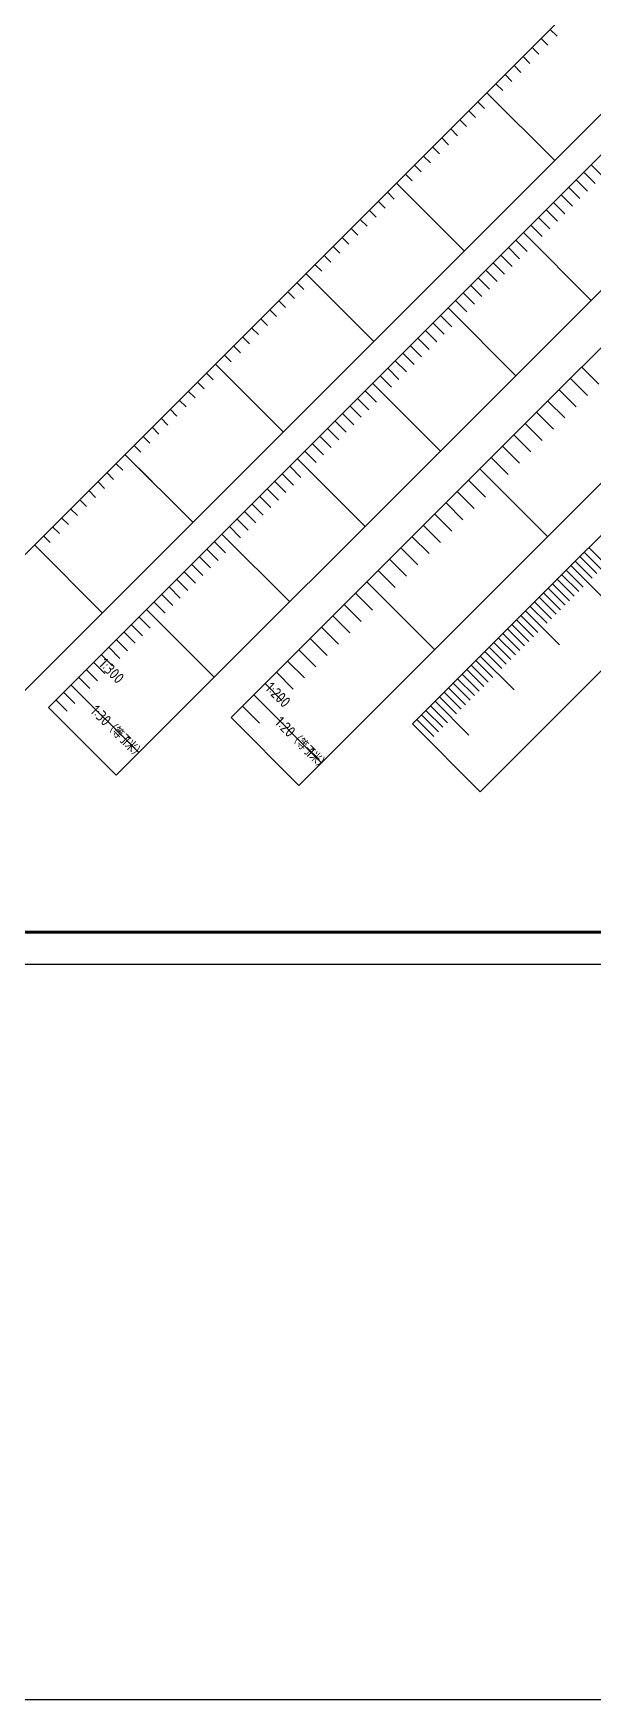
# Model space of a CAD drawing. Header units: millimetres. Extents: x 38046 to 69892, y 8139 to 15731.
# Drawn here: x 43798 to 43972, y 14658 to 15179 of the extents above; entities that cross this region are included whole.
import ezdxf

# ---------------------------------------------------------------- set-up
doc = ezdxf.new("R2010")
doc.units = ezdxf.units.MM
doc.header["$LTSCALE"] = 1000
doc.header["$MEASUREMENT"] = 0
doc.layers.get('0').update_dxf_attribs({"color": 3})
for name, color, linetype in [('PUB_TEXT', 3, 'Continuous'), ('PUB_TITLE', 4, 'Continuous'), ('图层1', 1, 'Continuous'), ('图层3', 253, 'Continuous')]:
    doc.layers.add(name, color=color, linetype=linetype)
doc.styles.get("Standard").update_dxf_attribs({"font": 'gbenor.shx', "bigfont": 'gbcbig.shx'})

msp = doc.modelspace()

# ---------------------------------------------------------------- linework, layer by layer
for p, q in [((43939.28, 15160.09), (43960.5, 15138.88)), ((43911, 15131.8), (43919.48, 15123.32)), ((43911, 15131.8), (43932.21, 15110.59)), ((43950.69, 15116.35), (43971.91, 15095.14)), ((43882.71, 15103.52), (43903.93, 15082.31)), ((43927.12, 15092.78), (43948.34, 15071.57)), ((43854.43, 15075.24), (43875.64, 15054.02)), ((43903.55, 15069.21), (43924.77, 15048)), ((43903.55, 15069.21), (43924.77, 15048)), ((43826.14, 15046.95), (43834.63, 15038.47)), ((43826.14, 15046.95), (43847.36, 15025.74)), ((43879.98, 15045.64), (43901.2, 15024.43)), ((43937.1, 15042.45), (43958.32, 15021.24)), ((43856.41, 15022.07), (43877.63, 15000.86)), ((43797.86, 15018.67), (43819.07, 14997.45)), ((43901.75, 15007.1), (43922.96, 14985.89)), ((43901.75, 15007.1), (43922.96, 14985.89)), ((43832.84, 14998.5), (43854.05, 14977.29)), ((43832.84, 14998.5), (43854.05, 14977.29)), ((43809.27, 14974.93), (43830.48, 14953.72)), ((43866.39, 14971.74), (43887.61, 14950.53))]:
    msp.add_line(p, q)
for points in [[(43950.69, 15116.35), (43971.91, 15095.14)], [(43882.71, 15103.52), (43903.93, 15082.31)], [(43879.98, 15045.64), (43901.2, 15024.43)], [(43797.86, 15018.67), (43819.07, 14997.45)], [(43965.49, 15012.18), (43976.1, 15001.57)], [(43951.35, 14998.04), (43961.95, 14987.43)], [(43951.35, 14998.04), (43961.95, 14987.43)], [(43937.21, 14983.89), (43947.81, 14973.29)], [(43937.21, 14983.89), (43947.81, 14973.29)], [(43937.21, 14983.89), (43947.81, 14973.29)], [(43923.06, 14969.75), (43933.67, 14959.15)], [(43923.06, 14969.75), (43933.67, 14959.15)], [(43923.06, 14969.75), (43933.67, 14959.15)]]:
    msp.add_lwpolyline(points)
at = {"layer": 'PUB_TITLE'}
msp.add_lwpolyline([(43576.51, 14887.56), (44417.51, 14887.56), (44417.51, 15481.56), (43576.51, 15481.56)], close=True, dxfattribs=at)
at = {"layer": 'PUB_TITLE', "const_width": 1}
msp.add_lwpolyline([(43601.51, 14897.56), (44407.51, 14897.56), (44407.51, 15471.56), (43601.51, 15471.56)], close=True, dxfattribs=at)
at = {"layer": '图层1'}
for points in [[(43967.57, 15188.37), (43748.36, 15407.58), (43769.58, 15428.79), (44009.99, 15188.37), (43769.58, 14947.96), (43748.36, 14969.17), (43967.57, 15188.37)], [(44021.4, 15187.06), (43802.2, 15406.27), (43823.41, 15427.48), (44063.83, 15187.06), (43823.41, 14946.65), (43802.2, 14967.86), (44021.4, 15187.06)], [(44078.53, 15183.88), (43859.32, 15403.08), (43880.54, 15424.29), (44120.95, 15183.88), (43880.54, 14943.46), (43859.32, 14964.67), (44078.53, 15183.88)], [(44135.2, 15181.88), (43915.99, 15401.09), (43937.21, 15422.3), (44177.62, 15181.88), (43937.21, 14941.47), (43915.99, 14962.68), (44135.2, 15181.88)]]:
    msp.add_lwpolyline(points, dxfattribs=at)
at = {"layer": '图层3'}
for p, q in [((43956.25, 15177.06), (43958.37, 15174.94)), ((43959.08, 15179.89), (43961.2, 15177.77)), ((43950.6, 15171.4), (43952.72, 15169.28)), ((43953.42, 15174.23), (43955.55, 15172.11)), ((43944.94, 15165.75), (43947.06, 15163.62)), ((43947.77, 15168.57), (43949.89, 15166.45)), ((43942.11, 15162.92), (43944.23, 15160.8)), ((43936.45, 15157.26), (43938.57, 15155.14)), ((43930.8, 15151.6), (43932.92, 15149.48)), ((43933.63, 15154.43), (43935.75, 15152.31)), ((43925.14, 15145.95), (43927.26, 15143.82)), ((43927.97, 15148.77), (43930.09, 15146.65)), ((43919.48, 15140.29), (43921.6, 15138.17)), ((43922.31, 15143.12), (43924.43, 15141)), ((43913.83, 15134.63), (43915.95, 15132.51)), ((43916.65, 15137.46), (43918.78, 15135.34)), ((43969.55, 15135.21), (43973.08, 15131.67)), ((43971.91, 15137.57), (43975.44, 15134.03)), ((43964.84, 15130.49), (43968.37, 15126.96)), ((43967.19, 15132.85), (43970.73, 15129.32)), ((43905.34, 15126.15), (43907.46, 15124.03)), ((43908.17, 15128.98), (43910.29, 15126.85)), ((43960.12, 15125.78), (43963.66, 15122.25)), ((43962.48, 15128.14), (43966.01, 15124.6)), ((43899.68, 15120.49), (43901.81, 15118.37)), ((43902.51, 15123.32), (43904.63, 15121.2)), ((43953.05, 15118.71), (43956.59, 15115.17)), ((43955.41, 15121.07), (43958.94, 15117.53)), ((43957.76, 15123.42), (43961.3, 15119.89)), ((43894.03, 15114.83), (43896.15, 15112.71)), ((43896.86, 15117.66), (43898.98, 15115.54)), ((43948.34, 15114), (43951.87, 15110.46)), ((43888.37, 15109.18), (43890.49, 15107.06)), ((43891.2, 15112.01), (43893.32, 15109.88)), ((43943.62, 15109.28), (43947.16, 15105.75)), ((43945.98, 15111.64), (43949.51, 15108.1)), ((43885.54, 15106.35), (43887.66, 15104.23)), ((43938.91, 15104.57), (43942.44, 15101.03)), ((43941.26, 15106.92), (43944.8, 15103.39)), ((43877.06, 15097.86), (43879.18, 15095.74)), ((43879.89, 15100.69), (43882.01, 15098.57)), ((43934.19, 15099.85), (43937.73, 15096.32)), ((43936.55, 15102.21), (43940.09, 15098.68)), ((43874.23, 15095.03), (43876.35, 15092.91)), ((43929.48, 15095.14), (43933.02, 15091.6)), ((43931.84, 15097.5), (43935.37, 15093.96)), ((43868.57, 15089.38), (43870.69, 15087.26)), ((43871.4, 15092.21), (43873.52, 15090.08)), ((43922.41, 15088.07), (43925.94, 15084.53)), ((43924.77, 15090.43), (43928.3, 15086.89)), ((43862.91, 15083.72), (43865.04, 15081.6)), ((43865.74, 15086.55), (43867.86, 15084.43)), ((43917.69, 15083.35), (43921.23, 15079.82)), ((43920.05, 15085.71), (43923.59, 15082.18)), ((43857.26, 15078.06), (43859.38, 15075.94)), ((43860.09, 15080.89), (43862.21, 15078.77)), ((43912.98, 15078.64), (43916.52, 15075.1)), ((43915.34, 15081), (43918.87, 15077.46)), ((43851.6, 15072.41), (43853.72, 15070.29)), ((43908.27, 15073.93), (43911.8, 15070.39)), ((43910.62, 15076.28), (43914.16, 15072.75)), ((43968.92, 15074.27), (43974.23, 15068.97)), ((43845.94, 15066.75), (43848.07, 15064.63)), ((43848.77, 15069.58), (43850.89, 15067.46)), ((43901.2, 15066.86), (43904.73, 15063.32)), ((43905.91, 15071.57), (43909.44, 15068.03)), ((43961.85, 15067.2), (43967.16, 15061.9)), ((43965.39, 15070.74), (43970.69, 15065.44)), ((43843.12, 15063.92), (43845.24, 15061.8)), ((43896.48, 15062.14), (43900.02, 15058.61)), ((43898.84, 15064.5), (43902.37, 15060.96)), ((43958.32, 15063.67), (43963.62, 15058.36)), ((43837.46, 15058.26), (43839.58, 15056.14)), ((43840.29, 15061.09), (43842.41, 15058.97)), ((43891.77, 15057.43), (43895.3, 15053.89)), ((43894.12, 15059.78), (43897.66, 15056.25)), ((43951.25, 15056.6), (43956.55, 15051.29)), ((43954.78, 15060.13), (43960.09, 15054.83)), ((43831.8, 15052.61), (43833.92, 15050.49)), ((43834.63, 15055.44), (43836.75, 15053.32)), ((43887.05, 15052.71), (43890.59, 15049.18)), ((43889.41, 15055.07), (43892.95, 15051.53)), ((43947.71, 15053.06), (43953.01, 15047.76)), ((43828.97, 15049.78), (43831.09, 15047.66)), ((43882.34, 15048), (43885.87, 15044.46)), ((43884.7, 15050.36), (43888.23, 15046.82)), ((43940.64, 15045.99), (43945.94, 15040.69)), ((43944.18, 15049.53), (43949.48, 15044.22)), ((43820.49, 15041.29), (43822.61, 15039.17)), ((43823.32, 15044.12), (43825.44, 15042)), ((43875.27, 15040.93), (43878.8, 15037.39)), ((43877.63, 15043.29), (43881.16, 15039.75)), ((43814.83, 15035.64), (43816.95, 15033.52)), ((43817.66, 15038.47), (43819.78, 15036.34)), ((43870.55, 15036.21), (43874.09, 15032.68)), ((43872.91, 15038.57), (43876.45, 15035.04)), ((43930.03, 15035.38), (43935.34, 15030.08)), ((43933.57, 15038.92), (43938.87, 15033.62)), ((43812, 15032.81), (43814.12, 15030.69)), ((43865.84, 15031.5), (43869.38, 15027.96)), ((43868.2, 15033.86), (43871.73, 15030.32)), ((43926.5, 15031.85), (43931.8, 15026.55)), ((43806.35, 15027.15), (43808.47, 15025.03)), ((43809.17, 15029.98), (43811.3, 15027.86)), ((43861.13, 15026.79), (43864.66, 15023.25)), ((43863.48, 15029.14), (43867.02, 15025.61)), ((43922.96, 15028.31), (43928.27, 15023.01)), ((43800.69, 15021.5), (43802.81, 15019.37)), ((43803.52, 15024.32), (43805.64, 15022.2)), ((43854.05, 15019.71), (43857.59, 15016.18)), ((43858.77, 15024.43), (43862.3, 15020.89)), ((43915.89, 15021.24), (43921.19, 15015.94)), ((43919.43, 15024.78), (43924.73, 15019.47)), ((43849.34, 15015), (43852.88, 15011.47)), ((43851.7, 15017.36), (43855.23, 15013.82)), ((43912.36, 15017.71), (43917.66, 15012.4)), ((43844.63, 15010.29), (43848.16, 15006.75)), ((43846.98, 15012.64), (43850.52, 15009.11)), ((43905.28, 15010.64), (43910.59, 15005.33)), ((43908.82, 15014.17), (43914.12, 15008.87)), ((43839.91, 15005.57), (43843.45, 15002.04)), ((43842.27, 15007.93), (43845.81, 15004.39)), ((43835.2, 15000.86), (43838.73, 14997.32)), ((43837.56, 15003.22), (43841.09, 14999.68)), ((43894.68, 15000.03), (43899.98, 14994.73)), ((43898.21, 15003.56), (43903.52, 14998.26)), ((43828.13, 14993.79), (43831.66, 14990.25)), ((43830.48, 14996.14), (43834.02, 14992.61)), ((43891.14, 14996.49), (43896.45, 14991.19)), ((43823.41, 14989.07), (43826.95, 14985.54)), ((43825.77, 14991.43), (43829.31, 14987.9)), ((43884.07, 14989.42), (43889.37, 14984.12)), ((43887.61, 14992.96), (43892.91, 14987.65)), ((43818.7, 14984.36), (43822.24, 14980.82)), ((43821.06, 14986.72), (43824.59, 14983.18)), ((43880.54, 14985.89), (43885.84, 14980.58)), ((43813.99, 14979.65), (43817.52, 14976.11)), ((43816.34, 14982), (43819.88, 14978.47)), ((43873.46, 14978.82), (43878.77, 14973.51)), ((43877, 14982.35), (43882.3, 14977.05)), ((43811.63, 14977.29), (43815.16, 14973.75)), ((43869.93, 14975.28), (43875.23, 14969.98)), ((43804.56, 14970.22), (43808.09, 14966.68)), ((43806.91, 14972.57), (43810.45, 14969.04)), ((43862.86, 14968.21), (43868.16, 14962.91))]:
    msp.add_line(p, q, dxfattribs=at)
at = {"layer": '图层3', "color": 1}
msp.add_lwpolyline([(39698.92, 15730.65), (45165.72, 15730.65), (45165.72, 14657.51), (39698.92, 14657.51)], close=True, dxfattribs=at)
at = {"layer": '图层3'}
for points in [[(43968.32, 15015.01), (43973.62, 15009.7)], [(43969.73, 15016.42), (43975.04, 15011.12)], [(43971.15, 15017.84), (43976.45, 15012.53)], [(43962.66, 15009.35), (43967.97, 15004.05)], [(43964.08, 15010.76), (43969.38, 15005.46)], [(43966.9, 15013.59), (43972.21, 15008.29)], [(43958.42, 15005.11), (43963.72, 14999.8)], [(43959.83, 15006.52), (43965.14, 15001.22)], [(43961.25, 15007.94), (43966.55, 15002.63)], [(43952.76, 14999.45), (43958.07, 14994.15)], [(43954.18, 15000.86), (43959.48, 14995.56)], [(43955.59, 15002.28), (43960.89, 14996.98)], [(43957, 15003.69), (43962.31, 14998.39)], [(43947.11, 14993.79), (43952.41, 14988.49)], [(43948.52, 14995.21), (43953.82, 14989.9)], [(43949.93, 14996.62), (43955.24, 14991.32)], [(43942.86, 14989.55), (43948.17, 14984.25)], [(43944.28, 14990.97), (43949.58, 14985.66)], [(43945.69, 14992.38), (43950.99, 14987.08)], [(43938.62, 14985.31), (43943.92, 14980.01)], [(43938.62, 14985.31), (43943.92, 14980.01)], [(43940.03, 14986.72), (43945.34, 14981.42)], [(43941.45, 14988.14), (43946.75, 14982.83)], [(43931.55, 14978.24), (43936.85, 14972.93)], [(43932.96, 14979.65), (43938.27, 14974.35)], [(43934.38, 14981.07), (43939.68, 14975.76)], [(43935.79, 14982.48), (43941.1, 14977.18)], [(43927.31, 14973.99), (43932.61, 14968.69)], [(43928.72, 14975.41), (43934.02, 14970.11)], [(43930.13, 14976.82), (43935.44, 14971.52)], [(43921.65, 14968.34), (43926.95, 14963.03)], [(43924.48, 14971.17), (43929.78, 14965.86)], [(43925.89, 14972.58), (43931.2, 14967.28)], [(43917.41, 14964.1), (43922.71, 14958.79)], [(43918.82, 14965.51), (43924.12, 14960.21)], [(43920.24, 14966.92), (43925.54, 14961.62)]]:
    msp.add_lwpolyline(points, dxfattribs=at)

# ---------------------------------------------------------------- texts
at = {"layer": 'PUB_TEXT'}
for s, height, p in [('1:300', 3.5, (43817.66, 14981.09)), ('1:200', 3.5, (43869.7, 14973.59)), ('1:30', 3.5, (43815.05, 14966.45)), ('（等于', 3.376, (43819.59, 14961.91)), ('1:20', 3.5, (43872.68, 14962.86)), ('1', 3.5, (43824.8, 14956.7)), ('米）', 3.376, (43825.83, 14955.67)), ('（等于', 3.376, (43877.22, 14958.33)), ('1', 3.5, (43882.43, 14953.11)), ('米）', 3.376, (43883.47, 14952.08))]:
    msp.add_text(s, height=height, rotation=315, dxfattribs=at).set_placement(p)

doc.saveas('drawing.dxf')
